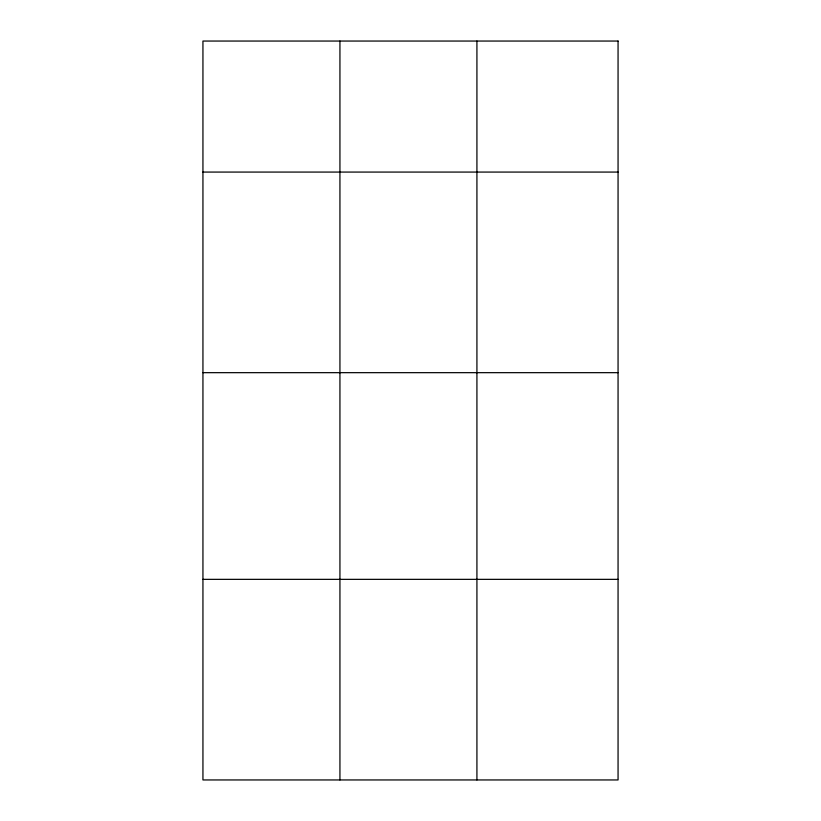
<?xml version="1.0" encoding="UTF-8"?>
<svg xmlns="http://www.w3.org/2000/svg" width="821" height="821" viewBox="0 0 821 821"><rect width="100%" height="100%" fill="white"/><g stroke="black" fill="none" stroke-linecap="round" stroke-linejoin="round"><path stroke-width="1.23" d="M202.941 172.071L618.059 172.071M202.941 372.672L618.059 372.672M202.941 579.349L618.059 579.349M476.919 41.05L476.919 779.95M339.935 41.05L339.935 779.95M618.059 41.05L202.941 41.05L202.941 779.95L618.059 779.95L618.059 41.05"/></g></svg>
